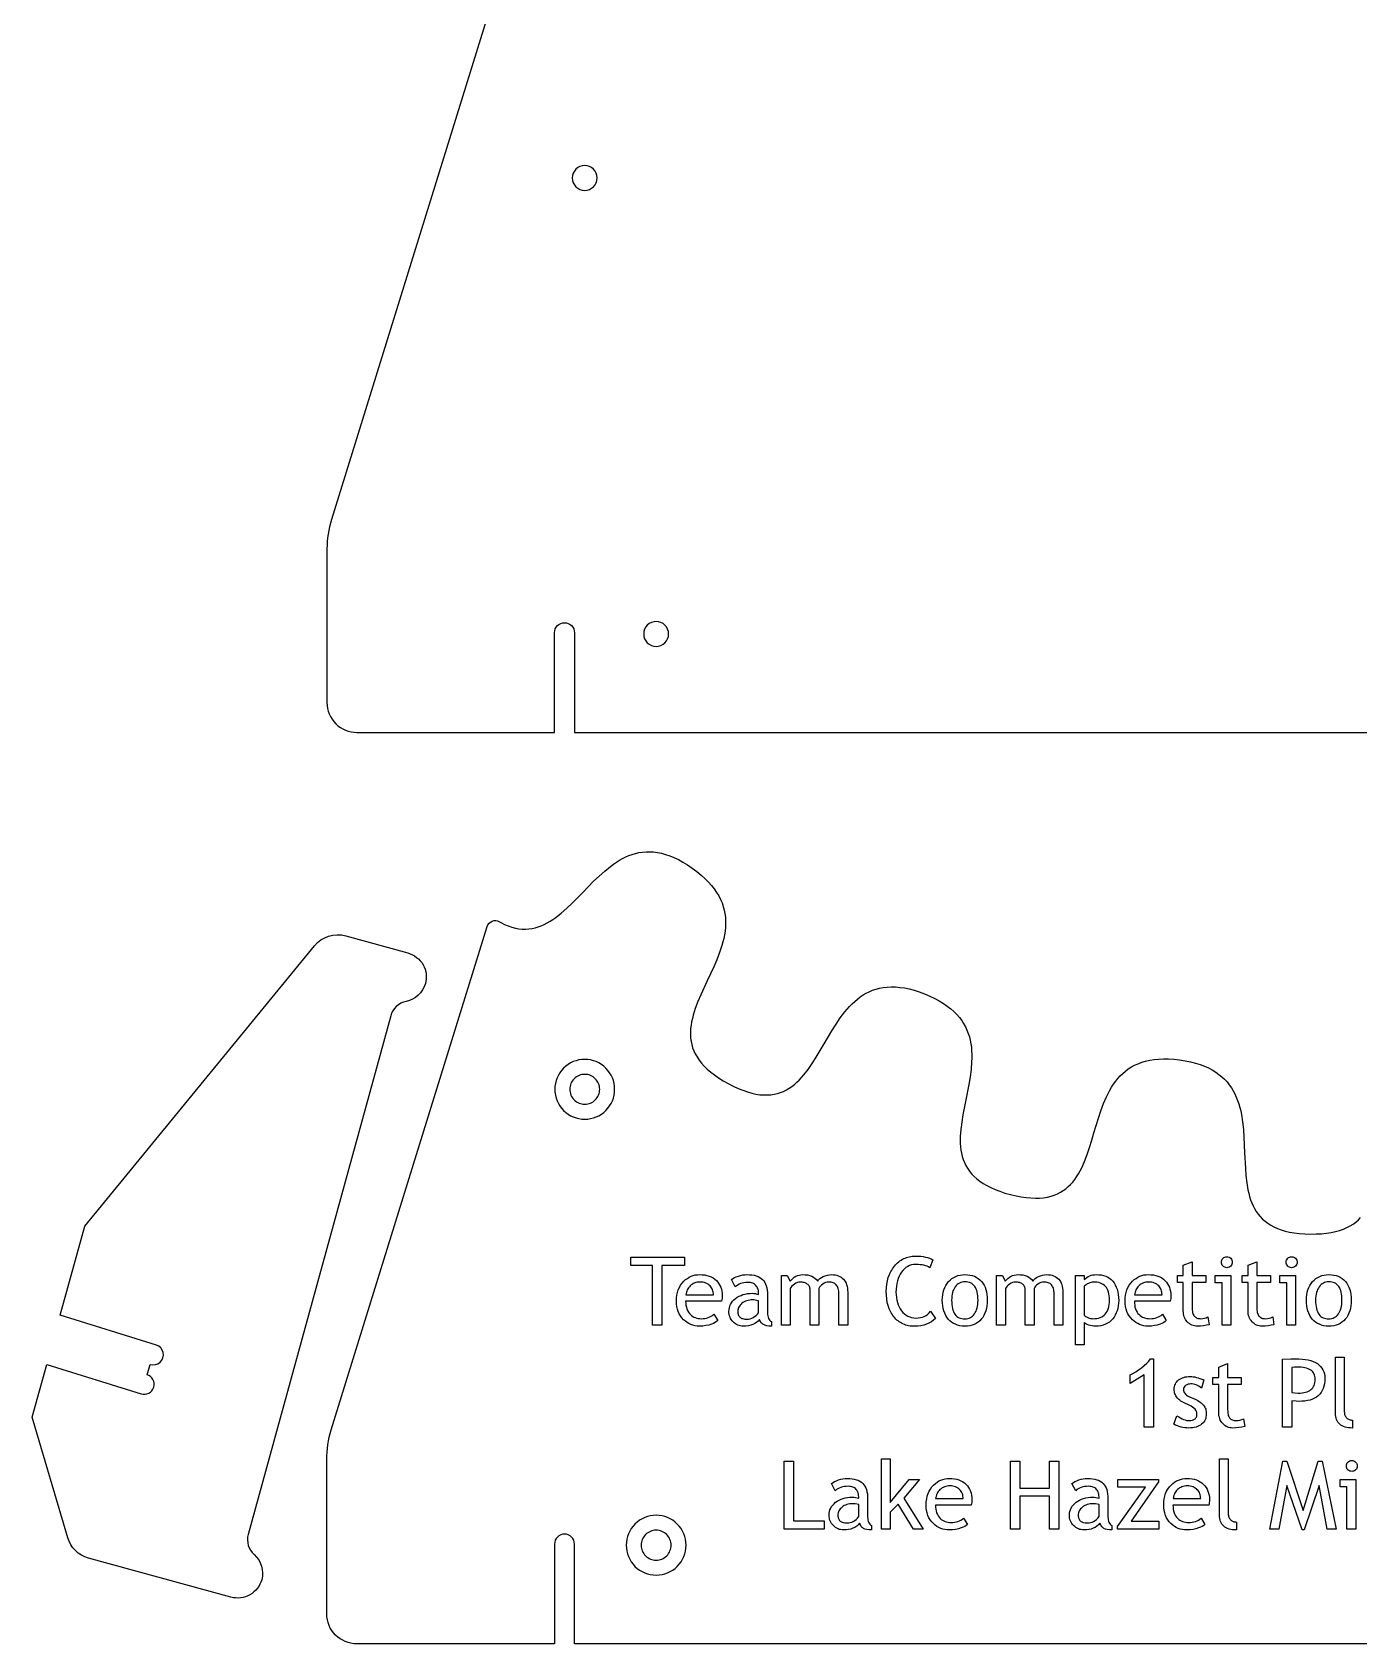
# Model space of a CAD drawing. Extents: x 6 to 265, y -82 to 305.
# Drawn here: x 6 to 139, y -82.3 to 79.3 of the extents above; entities that cross this region are included whole.
import ezdxf

# ---------------------------------------------------------------- set-up
doc = ezdxf.new("R2010")
doc.units = 0
doc.layers.add('PAGR', color=18, linetype='CONTINUOUS')
doc.layers.add('ZALVARIS', color=1, linetype='CONTINUOUS')

msp = doc.modelspace()

# ---------------------------------------------------------------- linework, layer by layer
at = {"layer": 'PAGR'}
msp.add_lwpolyline([(51.99, 82), (36.02, 30.45, 0.074892), (35.57, 27.51), (35.57, 19.1), (35.57, 12.1, 0.415516), (38.58, 9.1), (58.39, 9.1), (58.39, 19.1, -0.414214), (59.39, 20.1, -0.414214), (60.39, 19.1), (60.39, 9.1), (209.17, 9.1), (209.17, 19.1), (209.17, 19.1, -0.414214), (210.17, 20.1, -0.414214), (211.17, 19.1), (211.17, 9.1), (231, 9.1, 0.414214), (234, 12.1), (234, 19.1), (234, 27.49, 0.076434), (233.53, 30.49), (217.75, 81.35)], format="xyb", dxfattribs=at)
for points in [[(61.42, 65.96, 0.414214), (60.17, 64.71, 0.414214), (61.42, 63.46, 0.414214), (62.67, 64.71, 0.414214)], [(68.58, 20.23, 0.414214), (67.33, 18.98, 0.414214), (68.58, 17.73, 0.414214), (69.83, 18.98, 0.414214)], [(61.42, -23.69, 0.414214), (58.42, -26.69, 0.414214), (61.42, -29.69, 0.414214), (64.42, -26.69, 0.414214)], [(61.42, -25.19, 0.414214), (59.92, -26.69, 0.414214), (61.42, -28.19, 0.414214), (62.92, -26.69, 0.414214)], [(68.58, -69.41, 0.414214), (65.58, -72.41, 0.414214), (68.58, -75.41, 0.414214), (71.58, -72.41, 0.414214)], [(68.58, -70.91, 0.414214), (67.08, -72.41, 0.414214), (68.58, -73.91, 0.414214), (70.08, -72.41, 0.414214)]]:
    msp.add_lwpolyline(points, format="xyb", close=True, dxfattribs=at)
at = {"layer": 'ZALVARIS'}
msp.add_lwpolyline([(209.17, -82.3), (60.39, -82.3), (60.39, -72.3, 0.414214), (59.39, -71.3, 0.414214), (58.39, -72.3), (58.39, -82.3), (38.56, -82.3, -0.414708), (35.55, -79.3), (35.55, -63.85, -0.076128), (36, -60.85), (51.64, -10.36, -0.480769), (52.86, -9.88), (53, -9.97), (53.38, -10.16), (53.75, -10.31), (54.12, -10.44), (54.47, -10.53), (54.82, -10.59), (55.16, -10.62), (55.49, -10.63), (55.82, -10.61), (56.14, -10.57), (56.45, -10.5), (56.76, -10.41), (57.06, -10.29), (57.36, -10.16), (57.65, -10.01), (57.94, -9.84), (58.23, -9.66), (58.51, -9.46), (59.06, -9.02), (59.61, -8.54), (60.15, -8.03), (60.68, -7.49), (61.22, -6.94), (62.3, -5.83), (62.85, -5.3), (63.42, -4.8), (63.99, -4.33), (64.29, -4.11), (64.59, -3.91), (64.9, -3.72), (65.21, -3.54), (65.53, -3.39), (65.85, -3.25), (66.18, -3.13), (66.52, -3.03), (66.86, -2.95), (67.22, -2.9), (67.58, -2.87), (67.95, -2.86), (68.33, -2.89), (68.71, -2.94), (69.11, -3.02), (69.52, -3.13), (69.94, -3.27), (70.37, -3.45), (70.81, -3.66), (71.26, -3.91), (71.72, -4.19), (72.2, -4.52), (72.66, -4.86), (73.08, -5.2), (73.47, -5.55), (73.81, -5.9), (74.13, -6.24), (74.4, -6.59), (74.64, -6.94), (74.86, -7.29), (75.04, -7.65), (75.19, -8), (75.31, -8.35), (75.41, -8.71), (75.48, -9.06), (75.52, -9.42), (75.55, -9.77), (75.55, -10.13), (75.53, -10.48), (75.49, -10.84), (75.44, -11.2), (75.37, -11.55), (75.28, -11.91), (75.18, -12.27), (74.94, -12.98), (74.67, -13.69), (74.36, -14.4), (73.71, -15.8), (73.06, -17.2), (72.77, -17.89), (72.51, -18.57), (72.3, -19.25), (72.21, -19.58), (72.14, -19.92), (72.08, -20.25), (72.04, -20.58), (72.02, -20.91), (72.02, -21.23), (72.04, -21.56), (72.08, -21.88), (72.15, -22.2), (72.24, -22.52), (72.36, -22.83), (72.51, -23.14), (72.69, -23.45), (72.9, -23.76), (73.14, -24.07), (73.41, -24.37), (73.71, -24.67), (74.06, -24.96), (74.44, -25.25), (74.85, -25.54), (75.31, -25.83), (75.81, -26.11), (76.32, -26.37), (76.81, -26.6), (77.28, -26.79), (77.73, -26.95), (78.16, -27.07), (78.58, -27.17), (78.98, -27.23), (79.36, -27.26), (79.73, -27.26), (80.08, -27.24), (80.42, -27.19), (80.74, -27.12), (81.05, -27.02), (81.35, -26.9), (81.64, -26.75), (81.92, -26.59), (82.18, -26.41), (82.44, -26.21), (82.69, -25.99), (82.93, -25.76), (83.16, -25.51), (83.39, -25.25), (83.82, -24.69), (84.24, -24.09), (84.64, -23.46), (85.03, -22.81), (85.42, -22.14), (86.21, -20.81), (86.62, -20.15), (87.05, -19.53), (87.5, -18.93), (87.73, -18.65), (87.98, -18.38), (88.23, -18.12), (88.49, -17.87), (88.76, -17.64), (89.04, -17.43), (89.33, -17.23), (89.64, -17.06), (89.95, -16.9), (90.28, -16.76), (90.63, -16.64), (90.98, -16.55), (91.36, -16.48), (91.75, -16.44), (92.15, -16.42), (92.57, -16.43), (93.01, -16.47), (93.47, -16.53), (93.95, -16.63), (94.44, -16.76), (94.96, -16.93), (95.5, -17.13), (96.03, -17.35), (96.52, -17.58), (96.97, -17.82), (97.39, -18.08), (97.78, -18.34), (98.13, -18.61), (98.44, -18.9), (98.73, -19.19), (98.99, -19.48), (99.22, -19.79), (99.42, -20.1), (99.6, -20.42), (99.75, -20.75), (99.88, -21.09), (99.99, -21.43), (100.07, -21.77), (100.14, -22.12), (100.19, -22.48), (100.22, -22.84), (100.23, -23.2), (100.23, -23.57), (100.22, -23.94), (100.16, -24.69), (100.06, -25.44), (99.93, -26.21), (99.63, -27.73), (99.34, -29.24), (99.22, -29.98), (99.13, -30.71), (99.08, -31.42), (99.07, -31.77), (99.08, -32.11), (99.1, -32.45), (99.14, -32.78), (99.2, -33.1), (99.28, -33.42), (99.37, -33.73), (99.49, -34.03), (99.63, -34.33), (99.8, -34.61), (99.99, -34.89), (100.21, -35.16), (100.45, -35.41), (100.73, -35.66), (101.03, -35.9), (101.37, -36.13), (101.73, -36.34), (102.14, -36.55), (102.57, -36.74), (103.05, -36.92), (103.56, -37.09), (104.11, -37.24), (104.67, -37.37), (105.19, -37.48), (105.69, -37.55), (106.17, -37.59), (106.62, -37.61), (107.04, -37.6), (107.44, -37.56), (107.82, -37.5), (108.18, -37.41), (108.51, -37.3), (108.83, -37.17), (109.13, -37.02), (109.41, -36.85), (109.67, -36.66), (109.91, -36.45), (110.14, -36.23), (110.36, -35.99), (110.56, -35.73), (110.75, -35.46), (110.93, -35.17), (111.1, -34.88), (111.26, -34.57), (111.54, -33.92), (111.81, -33.24), (112.04, -32.53), (112.27, -31.8), (112.49, -31.06), (112.94, -29.57), (113.18, -28.84), (113.45, -28.12), (113.74, -27.43), (113.91, -27.1), (114.08, -26.78), (114.26, -26.47), (114.46, -26.17), (114.67, -25.88), (114.89, -25.6), (115.12, -25.34), (115.38, -25.09), (115.65, -24.86), (115.93, -24.65), (116.24, -24.45), (116.56, -24.28), (116.91, -24.12), (117.28, -23.98), (117.66, -23.87), (118.08, -23.77), (118.51, -23.7), (118.97, -23.66), (119.46, -23.64), (119.97, -23.65), (120.51, -23.68), (121.08, -23.74), (121.65, -23.83), (122.18, -23.94), (122.67, -24.06), (123.14, -24.21), (123.57, -24.37), (123.98, -24.55), (124.35, -24.75), (124.7, -24.96), (125.02, -25.19), (125.32, -25.43), (125.59, -25.69), (125.84, -25.95), (126.06, -26.24), (126.27, -26.53), (126.45, -26.83), (126.62, -27.15), (126.76, -27.47), (126.89, -27.81), (127.01, -28.15), (127.11, -28.5), (127.2, -28.86), (127.27, -29.22), (127.39, -29.96), (127.47, -30.72), (127.53, -31.49), (127.6, -33.05), (127.67, -34.59), (127.73, -35.34), (127.81, -36.07), (127.93, -36.77), (128.01, -37.11), (128.1, -37.44), (128.2, -37.76), (128.32, -38.07), (128.45, -38.37), (128.6, -38.66), (128.77, -38.94), (128.95, -39.21), (129.16, -39.46), (129.39, -39.7), (129.64, -39.92), (129.91, -40.13), (130.21, -40.32), (130.53, -40.49), (130.89, -40.65), (131.26, -40.79), (131.67, -40.91), (132.11, -41.01), (132.58, -41.09), (133.08, -41.15), (133.62, -41.19), (134.19, -41.21), (134.76, -41.2), (135.3, -41.17), (135.8, -41.12), (136.27, -41.05), (136.71, -40.96), (137.12, -40.84), (137.5, -40.71), (137.85, -40.56), (138.18, -40.39), (138.48, -40.2), (138.75, -40), (139, -39.78), (139.23, -39.55)], format="xyb", dxfattribs=at)
for points in [[(7.47, -54.28), (16.93, -57.23, 1), (17.53, -55.31), (17.85, -54.28, 1), (18.46, -52.35), (8.82, -49.34), (11.27, -40.41), (34.32, -12.29, -0.297176), (37.45, -11.3), (43.69, -13.02, -0.414214), (45.44, -16.09, -0.284819), (43.5, -17.88, 0.286121), (41.96, -19.32), (27.67, -71.33, 0.285513), (28.27, -73.35, -0.284531), (29.02, -75.87, -0.414214), (25.94, -77.62), (11.65, -73.7, -0.258555), (9.57, -71.66), (6.01, -59.58)], [(61.42, -25.19, 0.414214), (59.92, -26.69, 0.414214), (61.42, -28.19, 0.414214), (62.92, -26.69, 0.414214)], [(68.58, -70.91, 0.414214), (67.08, -72.41, 0.414214), (68.58, -73.91, 0.414214), (70.08, -72.41, 0.414214)]]:
    msp.add_lwpolyline(points, format="xyb", close=True, dxfattribs=at)
for points in [[(69.15, -44.37), (69.15, -50.35), (68.22, -50.35), (68.22, -44.37), (66.05, -44.37), (66.05, -43.53), (71.41, -43.53), (71.41, -44.37)], [(96.33, -43.79), (96.02, -44.58), (95.9, -44.5), (95.76, -44.44), (95.61, -44.38), (95.44, -44.34), (95.26, -44.3), (95.06, -44.28), (94.85, -44.26), (94.61, -44.25), (94.4, -44.27), (94.19, -44.3), (93.99, -44.36), (93.81, -44.45), (93.63, -44.56), (93.47, -44.69), (93.32, -44.85), (93.18, -45.03), (93.05, -45.23), (92.94, -45.44), (92.84, -45.67), (92.77, -45.91), (92.71, -46.17), (92.67, -46.44), (92.64, -46.72), (92.63, -47.02), (92.64, -47.3), (92.67, -47.57), (92.71, -47.83), (92.77, -48.07), (92.85, -48.3), (92.95, -48.51), (93.06, -48.72), (93.19, -48.9), (93.33, -49.07), (93.49, -49.22), (93.65, -49.34), (93.83, -49.45), (94.01, -49.52), (94.2, -49.58), (94.41, -49.61), (94.62, -49.63), (94.86, -49.62), (95.08, -49.58), (95.28, -49.53), (95.47, -49.46), (95.65, -49.36), (95.81, -49.24), (95.96, -49.11), (96.1, -48.95), (96.61, -49.66), (96.4, -49.85), (96.18, -50.01), (95.94, -50.15), (95.68, -50.26), (95.42, -50.35), (95.13, -50.41), (94.84, -50.45), (94.53, -50.46), (94.36, -50.46), (94.2, -50.45), (94.05, -50.43), (93.89, -50.4), (93.75, -50.37), (93.6, -50.33), (93.47, -50.28), (93.33, -50.22), (93.2, -50.16), (93.08, -50.09), (92.96, -50.01), (92.84, -49.92), (92.73, -49.83), (92.62, -49.73), (92.52, -49.62), (92.42, -49.5), (92.33, -49.38), (92.24, -49.25), (92.16, -49.12), (92.09, -48.98), (91.96, -48.69), (91.85, -48.38), (91.76, -48.06), (91.7, -47.71), (91.67, -47.35), (91.66, -46.96), (91.67, -46.59), (91.71, -46.23), (91.77, -45.89), (91.86, -45.57), (91.98, -45.26), (92.04, -45.11), (92.12, -44.96), (92.2, -44.82), (92.28, -44.69), (92.38, -44.56), (92.48, -44.43), (92.58, -44.3), (92.69, -44.19), (92.8, -44.08), (92.91, -43.99), (93.03, -43.89), (93.16, -43.81), (93.28, -43.74), (93.41, -43.67), (93.55, -43.61), (93.69, -43.56), (93.83, -43.52), (93.97, -43.48), (94.12, -43.45), (94.27, -43.43), (94.43, -43.42), (94.59, -43.42), (94.86, -43.42), (95.12, -43.44), (95.36, -43.47), (95.58, -43.51), (95.79, -43.56), (95.99, -43.62), (96.17, -43.7)], [(125.81, -43.48), (125.92, -43.49), (126.03, -43.52), (126.12, -43.57), (126.2, -43.64), (126.27, -43.73), (126.32, -43.82), (126.35, -43.92), (126.36, -44.03), (126.35, -44.14), (126.32, -44.24), (126.27, -44.33), (126.2, -44.42), (126.12, -44.49), (126.03, -44.54), (125.92, -44.57), (125.81, -44.58), (125.71, -44.57), (125.61, -44.54), (125.52, -44.49), (125.43, -44.42), (125.36, -44.33), (125.31, -44.24), (125.28, -44.14), (125.27, -44.03), (125.28, -43.92), (125.31, -43.82), (125.36, -43.72), (125.43, -43.64), (125.51, -43.57), (125.6, -43.52), (125.71, -43.49)], [(132.31, -43.48), (132.42, -43.49), (132.52, -43.52), (132.61, -43.57), (132.7, -43.64), (132.77, -43.73), (132.82, -43.82), (132.85, -43.92), (132.86, -44.03), (132.85, -44.14), (132.82, -44.24), (132.77, -44.33), (132.7, -44.42), (132.61, -44.49), (132.52, -44.54), (132.42, -44.57), (132.31, -44.58), (132.2, -44.57), (132.1, -44.54), (132.01, -44.49), (131.92, -44.42), (131.85, -44.33), (131.8, -44.24), (131.77, -44.14), (131.76, -44.03), (131.77, -43.92), (131.8, -43.82), (131.85, -43.72), (131.92, -43.64), (132, -43.57), (132.1, -43.52), (132.2, -43.49)], [(121.44, -46.06), (120.87, -46.06), (120.87, -45.37), (121.44, -45.37), (121.44, -44.32), (122.33, -43.99), (122.33, -45.37), (123.69, -45.37), (123.69, -46.06), (122.33, -46.06), (122.33, -48.54), (122.34, -48.83), (122.36, -48.96), (122.38, -49.08), (122.41, -49.18), (122.45, -49.28), (122.49, -49.36), (122.54, -49.43), (122.6, -49.49), (122.66, -49.55), (122.73, -49.59), (122.81, -49.63), (122.9, -49.66), (123, -49.68), (123.11, -49.69), (123.22, -49.7), (123.39, -49.69), (123.57, -49.65), (123.74, -49.6), (123.92, -49.52), (124.05, -50.3), (123.77, -50.36), (123.48, -50.41), (123.17, -50.43), (122.85, -50.44), (122.7, -50.43), (122.56, -50.41), (122.43, -50.38), (122.3, -50.33), (122.18, -50.27), (122.07, -50.19), (121.95, -50.1), (121.85, -50), (121.75, -49.89), (121.67, -49.77), (121.6, -49.64), (121.54, -49.5), (121.5, -49.36), (121.47, -49.21), (121.45, -49.06), (121.44, -48.89)], [(127.94, -46.06), (127.36, -46.06), (127.36, -45.37), (127.94, -45.37), (127.94, -44.32), (128.82, -43.99), (128.82, -45.37), (130.19, -45.37), (130.19, -46.06), (128.82, -46.06), (128.82, -48.54), (128.83, -48.83), (128.85, -48.96), (128.87, -49.08), (128.9, -49.18), (128.94, -49.28), (128.98, -49.36), (129.03, -49.43), (129.09, -49.49), (129.15, -49.55), (129.23, -49.59), (129.31, -49.63), (129.4, -49.66), (129.49, -49.68), (129.6, -49.69), (129.71, -49.7), (129.88, -49.69), (130.06, -49.65), (130.23, -49.6), (130.41, -49.52), (130.54, -50.3), (130.26, -50.36), (129.97, -50.41), (129.66, -50.43), (129.34, -50.44), (129.2, -50.43), (129.06, -50.41), (128.92, -50.38), (128.8, -50.33), (128.67, -50.27), (128.56, -50.19), (128.45, -50.1), (128.34, -50), (128.25, -49.89), (128.16, -49.77), (128.09, -49.64), (128.04, -49.5), (127.99, -49.36), (127.96, -49.21), (127.94, -49.06), (127.94, -48.89)], [(75.13, -47.94), (71.54, -47.94), (71.55, -48.15), (71.57, -48.35), (71.61, -48.54), (71.66, -48.72), (71.73, -48.88), (71.81, -49.03), (71.91, -49.16), (72.02, -49.29), (72.13, -49.38), (72.25, -49.47), (72.37, -49.54), (72.51, -49.59), (72.65, -49.64), (72.79, -49.67), (72.95, -49.69), (73.11, -49.7), (73.3, -49.69), (73.47, -49.67), (73.64, -49.63), (73.81, -49.59), (73.96, -49.52), (74.11, -49.45), (74.24, -49.36), (74.38, -49.25), (74.75, -49.89), (74.63, -49.99), (74.49, -50.08), (74.32, -50.17), (74.12, -50.24), (73.85, -50.33), (73.56, -50.39), (73.26, -50.43), (72.94, -50.44), (72.71, -50.43), (72.49, -50.4), (72.27, -50.35), (72.07, -50.28), (71.87, -50.19), (71.69, -50.08), (71.51, -49.95), (71.34, -49.8), (71.17, -49.62), (71.02, -49.42), (70.9, -49.21), (70.8, -48.98), (70.72, -48.74), (70.66, -48.48), (70.62, -48.2), (70.61, -47.91), (70.62, -47.61), (70.66, -47.33), (70.72, -47.06), (70.8, -46.8), (70.91, -46.57), (71.03, -46.34), (71.19, -46.13), (71.36, -45.94), (71.53, -45.78), (71.71, -45.65), (71.9, -45.53), (72.09, -45.44), (72.3, -45.37), (72.51, -45.31), (72.72, -45.28), (72.95, -45.27), (73.21, -45.28), (73.45, -45.31), (73.68, -45.36), (73.9, -45.42), (74.1, -45.51), (74.29, -45.61), (74.46, -45.73), (74.62, -45.87), (74.75, -46.02), (74.87, -46.19), (74.97, -46.36), (75.06, -46.54), (75.12, -46.74), (75.17, -46.95), (75.19, -47.17), (75.2, -47.4), (75.2, -47.55), (75.19, -47.68), (75.16, -47.82)], [(72.99, -46.02), (72.84, -46.02), (72.71, -46.04), (72.57, -46.07), (72.45, -46.11), (72.33, -46.17), (72.21, -46.23), (72.1, -46.31), (72, -46.4), (71.91, -46.49), (71.83, -46.59), (71.76, -46.7), (71.7, -46.81), (71.65, -46.92), (71.61, -47.04), (71.58, -47.17), (71.57, -47.3), (74.32, -47.3), (74.32, -47.17), (74.3, -47.04), (74.28, -46.92), (74.24, -46.81), (74.19, -46.7), (74.14, -46.6), (74.07, -46.5), (73.99, -46.41), (73.89, -46.32), (73.79, -46.24), (73.68, -46.17), (73.56, -46.12), (73.43, -46.07), (73.29, -46.04), (73.14, -46.02)], [(78.95, -49.78), (78.81, -49.93), (78.65, -50.07), (78.47, -50.18), (78.28, -50.27), (78.06, -50.35), (77.84, -50.4), (77.59, -50.43), (77.32, -50.44), (77.18, -50.43), (77.04, -50.41), (76.91, -50.38), (76.78, -50.33), (76.65, -50.27), (76.53, -50.2), (76.42, -50.11), (76.31, -50.01), (76.21, -49.9), (76.12, -49.79), (76.05, -49.67), (75.99, -49.54), (75.94, -49.4), (75.9, -49.26), (75.88, -49.11), (75.88, -48.96), (75.89, -48.77), (75.92, -48.59), (75.97, -48.42), (76.04, -48.26), (76.14, -48.1), (76.25, -47.95), (76.38, -47.81), (76.54, -47.68), (76.71, -47.55), (76.89, -47.45), (77.09, -47.36), (77.29, -47.28), (77.51, -47.23), (77.74, -47.18), (77.98, -47.16), (78.23, -47.15), (78.37, -47.16), (78.53, -47.18), (78.69, -47.22), (78.86, -47.27), (78.86, -47.13), (78.85, -46.99), (78.83, -46.86), (78.8, -46.74), (78.76, -46.64), (78.71, -46.54), (78.66, -46.45), (78.59, -46.37), (78.52, -46.3), (78.44, -46.23), (78.35, -46.18), (78.26, -46.14), (78.15, -46.11), (78.04, -46.08), (77.91, -46.07), (77.78, -46.06), (77.58, -46.07), (77.39, -46.09), (77.22, -46.13), (77.05, -46.18), (76.9, -46.24), (76.76, -46.32), (76.63, -46.41), (76.51, -46.51), (76.14, -45.77), (76.28, -45.67), (76.44, -45.58), (76.62, -45.5), (76.83, -45.42), (77.05, -45.36), (77.27, -45.31), (77.48, -45.28), (77.68, -45.27), (77.94, -45.28), (78.19, -45.3), (78.41, -45.34), (78.62, -45.4), (78.8, -45.47), (78.97, -45.55), (79.12, -45.65), (79.26, -45.77), (79.37, -45.9), (79.47, -46.05), (79.56, -46.22), (79.62, -46.4), (79.68, -46.61), (79.72, -46.83), (79.74, -47.07), (79.75, -47.33), (79.75, -49.12), (79.75, -49.28), (79.77, -49.42), (79.8, -49.55), (79.84, -49.67), (79.9, -49.77), (79.97, -49.86), (80.05, -49.93), (80.14, -49.99), (80.14, -50.44), (79.88, -50.43), (79.67, -50.4), (79.48, -50.35), (79.4, -50.32), (79.33, -50.28), (79.27, -50.24), (79.21, -50.19), (79.15, -50.14), (79.1, -50.08), (79.01, -49.94)], [(86.9, -50.35), (86.9, -47.19), (86.9, -47.05), (86.89, -46.92), (86.87, -46.79), (86.84, -46.68), (86.8, -46.57), (86.76, -46.48), (86.71, -46.39), (86.65, -46.31), (86.58, -46.24), (86.51, -46.18), (86.42, -46.13), (86.33, -46.09), (86.23, -46.06), (86.12, -46.04), (86.01, -46.02), (85.89, -46.02), (85.73, -46.03), (85.57, -46.07), (85.43, -46.13), (85.29, -46.22), (85.16, -46.32), (85.05, -46.43), (84.97, -46.54), (84.9, -46.66), (84.9, -50.35), (84.02, -50.35), (84.02, -46.81), (84.02, -46.72), (84, -46.63), (83.98, -46.55), (83.95, -46.48), (83.91, -46.41), (83.86, -46.34), (83.81, -46.28), (83.74, -46.23), (83.67, -46.18), (83.59, -46.14), (83.51, -46.1), (83.42, -46.07), (83.33, -46.05), (83.23, -46.03), (83.01, -46.02), (82.88, -46.03), (82.74, -46.07), (82.59, -46.13), (82.45, -46.22), (82.31, -46.33), (82.19, -46.44), (82.09, -46.55), (82.02, -46.67), (82.02, -50.35), (81.14, -50.35), (81.14, -45.37), (81.71, -45.37), (82.01, -45.94), (82.14, -45.79), (82.28, -45.65), (82.43, -45.53), (82.58, -45.44), (82.75, -45.37), (82.92, -45.32), (83.1, -45.28), (83.29, -45.27), (83.54, -45.28), (83.78, -45.31), (84, -45.37), (84.19, -45.44), (84.37, -45.53), (84.53, -45.65), (84.67, -45.78), (84.78, -45.94), (84.82, -45.87), (84.87, -45.8), (84.93, -45.74), (85, -45.68), (85.15, -45.57), (85.34, -45.46), (85.54, -45.38), (85.75, -45.32), (85.96, -45.29), (86.17, -45.27), (86.36, -45.28), (86.53, -45.3), (86.7, -45.34), (86.85, -45.39), (87, -45.45), (87.13, -45.53), (87.25, -45.62), (87.36, -45.73), (87.46, -45.85), (87.55, -45.98), (87.62, -46.13), (87.68, -46.28), (87.73, -46.45), (87.76, -46.63), (87.78, -46.82), (87.79, -47.02), (87.79, -50.35)], [(97.28, -47.85), (97.29, -47.56), (97.32, -47.3), (97.37, -47.04), (97.44, -46.8), (97.53, -46.58), (97.63, -46.36), (97.76, -46.17), (97.9, -45.98), (98.07, -45.82), (98.24, -45.67), (98.43, -45.55), (98.62, -45.45), (98.83, -45.37), (99.06, -45.32), (99.29, -45.28), (99.54, -45.27), (99.8, -45.28), (100.04, -45.32), (100.27, -45.37), (100.49, -45.44), (100.69, -45.54), (100.87, -45.66), (101.04, -45.79), (101.2, -45.95), (101.34, -46.13), (101.46, -46.33), (101.56, -46.54), (101.64, -46.77), (101.71, -47.01), (101.75, -47.27), (101.78, -47.55), (101.79, -47.85), (101.78, -48.14), (101.75, -48.42), (101.71, -48.68), (101.64, -48.92), (101.55, -49.15), (101.45, -49.37), (101.33, -49.56), (101.19, -49.74), (101.03, -49.91), (100.86, -50.05), (100.67, -50.17), (100.47, -50.27), (100.26, -50.34), (100.03, -50.4), (99.79, -50.43), (99.54, -50.44), (99.28, -50.43), (99.04, -50.4), (98.81, -50.34), (98.59, -50.26), (98.39, -50.17), (98.21, -50.05), (98.04, -49.9), (97.88, -49.74), (97.74, -49.55), (97.62, -49.36), (97.52, -49.14), (97.43, -48.91), (97.37, -48.67), (97.32, -48.41), (97.29, -48.14)], [(98.21, -47.85), (98.22, -48.07), (98.23, -48.28), (98.26, -48.48), (98.3, -48.67), (98.34, -48.83), (98.4, -48.99), (98.47, -49.13), (98.55, -49.25), (98.63, -49.36), (98.73, -49.46), (98.84, -49.54), (98.96, -49.6), (99.09, -49.65), (99.23, -49.69), (99.38, -49.71), (99.54, -49.72), (99.69, -49.71), (99.83, -49.69), (99.97, -49.65), (100.09, -49.59), (100.21, -49.52), (100.32, -49.44), (100.42, -49.33), (100.51, -49.22), (100.59, -49.09), (100.66, -48.94), (100.72, -48.79), (100.77, -48.62), (100.81, -48.45), (100.84, -48.26), (100.85, -48.06), (100.86, -47.85), (100.85, -47.62), (100.84, -47.41), (100.81, -47.22), (100.78, -47.04), (100.73, -46.87), (100.67, -46.72), (100.61, -46.58), (100.53, -46.46), (100.44, -46.35), (100.34, -46.25), (100.24, -46.17), (100.12, -46.11), (99.99, -46.06), (99.85, -46.02), (99.7, -46), (99.54, -45.99), (99.39, -46), (99.25, -46.02), (99.12, -46.06), (99, -46.12), (98.88, -46.19), (98.77, -46.27), (98.67, -46.37), (98.57, -46.49), (98.49, -46.62), (98.42, -46.76), (98.35, -46.91), (98.3, -47.07), (98.26, -47.25), (98.24, -47.44), (98.22, -47.63)], [(108.49, -50.35), (108.49, -47.19), (108.48, -47.05), (108.47, -46.92), (108.45, -46.79), (108.42, -46.68), (108.39, -46.57), (108.34, -46.48), (108.29, -46.39), (108.23, -46.31), (108.16, -46.24), (108.09, -46.18), (108.01, -46.13), (107.91, -46.09), (107.81, -46.06), (107.71, -46.04), (107.59, -46.02), (107.47, -46.02), (107.31, -46.03), (107.16, -46.07), (107.01, -46.13), (106.87, -46.22), (106.74, -46.32), (106.63, -46.43), (106.55, -46.54), (106.49, -46.66), (106.49, -50.35), (105.6, -50.35), (105.6, -46.81), (105.6, -46.72), (105.59, -46.63), (105.56, -46.55), (105.53, -46.48), (105.5, -46.41), (105.45, -46.34), (105.39, -46.28), (105.33, -46.23), (105.25, -46.18), (105.18, -46.14), (105.09, -46.1), (105.01, -46.07), (104.91, -46.05), (104.81, -46.03), (104.59, -46.02), (104.46, -46.03), (104.32, -46.07), (104.18, -46.13), (104.03, -46.22), (103.89, -46.33), (103.77, -46.44), (103.68, -46.55), (103.6, -46.67), (103.6, -50.35), (102.72, -50.35), (102.72, -45.37), (103.3, -45.37), (103.59, -45.94), (103.72, -45.79), (103.86, -45.65), (104.01, -45.53), (104.17, -45.44), (104.33, -45.37), (104.5, -45.32), (104.68, -45.28), (104.87, -45.27), (105.13, -45.28), (105.36, -45.31), (105.58, -45.37), (105.78, -45.44), (105.96, -45.53), (106.11, -45.65), (106.25, -45.78), (106.37, -45.94), (106.41, -45.87), (106.46, -45.8), (106.51, -45.74), (106.58, -45.68), (106.73, -45.57), (106.92, -45.46), (107.12, -45.38), (107.33, -45.32), (107.54, -45.29), (107.75, -45.27), (107.94, -45.28), (108.12, -45.3), (108.28, -45.34), (108.44, -45.39), (108.58, -45.45), (108.71, -45.53), (108.84, -45.62), (108.95, -45.73), (109.05, -45.85), (109.13, -45.98), (109.21, -46.13), (109.26, -46.28), (109.31, -46.45), (109.34, -46.63), (109.36, -46.82), (109.37, -47.02), (109.37, -50.35)], [(111.51, -50.07), (111.51, -52.3), (110.63, -52.3), (110.63, -45.37), (111.51, -45.37), (111.51, -45.78), (111.64, -45.66), (111.77, -45.56), (111.92, -45.47), (112.06, -45.4), (112.22, -45.34), (112.38, -45.3), (112.55, -45.28), (112.72, -45.27), (112.98, -45.28), (113.22, -45.31), (113.45, -45.37), (113.67, -45.44), (113.87, -45.53), (114.05, -45.64), (114.22, -45.78), (114.37, -45.93), (114.51, -46.11), (114.63, -46.3), (114.73, -46.52), (114.82, -46.75), (114.88, -47), (114.93, -47.27), (114.96, -47.56), (114.97, -47.87), (114.96, -48.15), (114.93, -48.41), (114.88, -48.66), (114.82, -48.9), (114.73, -49.12), (114.63, -49.34), (114.51, -49.54), (114.37, -49.72), (114.21, -49.89), (114.04, -50.04), (113.85, -50.16), (113.64, -50.26), (113.42, -50.34), (113.18, -50.4), (112.92, -50.43), (112.65, -50.44), (112.49, -50.43), (112.32, -50.41), (112.15, -50.38), (111.97, -50.33), (111.81, -50.27), (111.68, -50.21), (111.58, -50.14)], [(111.51, -46.44), (111.51, -49.34), (111.56, -49.4), (111.64, -49.47), (111.74, -49.52), (111.86, -49.58), (112, -49.63), (112.13, -49.67), (112.26, -49.69), (112.39, -49.7), (112.59, -49.69), (112.77, -49.67), (112.95, -49.63), (113.11, -49.58), (113.26, -49.51), (113.39, -49.43), (113.51, -49.34), (113.62, -49.23), (113.72, -49.11), (113.8, -48.97), (113.87, -48.82), (113.93, -48.65), (113.98, -48.47), (114.01, -48.27), (114.03, -48.06), (114.03, -47.84), (114.03, -47.61), (114.01, -47.4), (113.98, -47.2), (113.94, -47.02), (113.88, -46.85), (113.82, -46.7), (113.74, -46.57), (113.64, -46.45), (113.54, -46.35), (113.42, -46.26), (113.29, -46.19), (113.14, -46.13), (112.97, -46.08), (112.79, -46.04), (112.6, -46.02), (112.39, -46.02), (112.3, -46.03), (112.19, -46.05), (112.07, -46.09), (111.94, -46.15), (111.81, -46.21), (111.7, -46.29), (111.6, -46.36)], [(120.13, -47.94), (116.54, -47.94), (116.54, -48.15), (116.57, -48.35), (116.6, -48.54), (116.66, -48.72), (116.72, -48.88), (116.81, -49.03), (116.9, -49.16), (117.02, -49.29), (117.13, -49.38), (117.24, -49.47), (117.37, -49.54), (117.5, -49.59), (117.64, -49.64), (117.79, -49.67), (117.94, -49.69), (118.1, -49.7), (118.29, -49.69), (118.47, -49.67), (118.64, -49.63), (118.8, -49.59), (118.95, -49.52), (119.1, -49.45), (119.24, -49.36), (119.37, -49.25), (119.74, -49.89), (119.63, -49.99), (119.48, -50.08), (119.31, -50.17), (119.11, -50.24), (118.84, -50.33), (118.55, -50.39), (118.25, -50.43), (117.93, -50.44), (117.7, -50.43), (117.48, -50.4), (117.27, -50.35), (117.06, -50.28), (116.87, -50.19), (116.68, -50.08), (116.51, -49.95), (116.34, -49.8), (116.17, -49.62), (116.02, -49.42), (115.89, -49.21), (115.79, -48.98), (115.71, -48.74), (115.65, -48.48), (115.62, -48.2), (115.61, -47.91), (115.62, -47.61), (115.65, -47.33), (115.71, -47.06), (115.79, -46.8), (115.9, -46.57), (116.03, -46.34), (116.18, -46.13), (116.36, -45.94), (116.53, -45.78), (116.71, -45.65), (116.89, -45.53), (117.09, -45.44), (117.29, -45.37), (117.5, -45.31), (117.72, -45.28), (117.94, -45.27), (118.2, -45.28), (118.45, -45.31), (118.68, -45.36), (118.89, -45.42), (119.09, -45.51), (119.28, -45.61), (119.45, -45.73), (119.61, -45.87), (119.75, -46.02), (119.87, -46.19), (119.97, -46.36), (120.05, -46.54), (120.11, -46.74), (120.16, -46.95), (120.19, -47.17), (120.2, -47.4), (120.19, -47.55), (120.18, -47.68), (120.16, -47.82)], [(117.98, -46.02), (117.84, -46.02), (117.7, -46.04), (117.57, -46.07), (117.44, -46.11), (117.32, -46.17), (117.2, -46.23), (117.1, -46.31), (116.99, -46.4), (116.9, -46.49), (116.82, -46.59), (116.75, -46.7), (116.69, -46.81), (116.64, -46.92), (116.61, -47.04), (116.58, -47.17), (116.56, -47.3), (119.32, -47.3), (119.31, -47.17), (119.3, -47.04), (119.27, -46.92), (119.23, -46.81), (119.19, -46.7), (119.13, -46.6), (119.06, -46.5), (118.98, -46.41), (118.89, -46.32), (118.78, -46.24), (118.67, -46.17), (118.55, -46.12), (118.42, -46.07), (118.28, -46.04), (118.14, -46.02)], [(125.33, -50.35), (125.33, -46.11), (124.65, -46.11), (124.65, -45.37), (126.21, -45.37), (126.21, -50.35)], [(131.82, -50.35), (131.82, -46.11), (131.14, -46.11), (131.14, -45.37), (132.71, -45.37), (132.71, -50.35)], [(133.79, -47.85), (133.8, -47.56), (133.82, -47.3), (133.87, -47.04), (133.94, -46.8), (134.03, -46.58), (134.13, -46.36), (134.26, -46.17), (134.41, -45.98), (134.57, -45.82), (134.74, -45.67), (134.93, -45.55), (135.13, -45.45), (135.34, -45.37), (135.56, -45.32), (135.79, -45.28), (136.04, -45.27), (136.3, -45.28), (136.55, -45.32), (136.78, -45.37), (136.99, -45.44), (137.19, -45.54), (137.38, -45.66), (137.55, -45.79), (137.7, -45.95), (137.84, -46.13), (137.96, -46.33), (138.06, -46.54), (138.14, -46.77), (138.21, -47.01), (138.26, -47.27), (138.28, -47.55), (138.29, -47.85), (138.28, -48.14), (138.25, -48.42), (138.21, -48.68), (138.14, -48.92), (138.06, -49.15), (137.95, -49.37), (137.83, -49.56), (137.69, -49.74), (137.53, -49.91), (137.36, -50.05), (137.17, -50.17), (136.97, -50.27), (136.76, -50.34), (136.53, -50.4), (136.29, -50.43), (136.04, -50.44), (135.78, -50.43), (135.54, -50.4), (135.31, -50.34), (135.09, -50.26), (134.89, -50.17), (134.71, -50.05), (134.54, -49.9), (134.38, -49.74), (134.24, -49.55), (134.12, -49.36), (134.02, -49.14), (133.93, -48.91), (133.87, -48.67), (133.82, -48.41), (133.79, -48.14)], [(134.72, -47.85), (134.72, -48.07), (134.74, -48.28), (134.76, -48.48), (134.8, -48.67), (134.85, -48.83), (134.9, -48.99), (134.97, -49.13), (135.05, -49.25), (135.14, -49.36), (135.23, -49.46), (135.34, -49.54), (135.46, -49.6), (135.59, -49.65), (135.73, -49.69), (135.88, -49.71), (136.04, -49.72), (136.19, -49.71), (136.33, -49.69), (136.47, -49.65), (136.59, -49.59), (136.71, -49.52), (136.82, -49.44), (136.92, -49.33), (137.01, -49.22), (137.09, -49.09), (137.16, -48.94), (137.22, -48.79), (137.27, -48.62), (137.31, -48.45), (137.34, -48.26), (137.36, -48.06), (137.36, -47.85), (137.36, -47.62), (137.34, -47.41), (137.32, -47.22), (137.28, -47.04), (137.23, -46.87), (137.18, -46.72), (137.11, -46.58), (137.03, -46.46), (136.94, -46.35), (136.85, -46.25), (136.74, -46.17), (136.62, -46.11), (136.49, -46.06), (136.35, -46.02), (136.2, -46), (136.04, -45.99), (135.89, -46), (135.75, -46.02), (135.62, -46.06), (135.5, -46.12), (135.38, -46.19), (135.27, -46.27), (135.17, -46.37), (135.08, -46.49), (134.99, -46.62), (134.92, -46.76), (134.86, -46.91), (134.81, -47.07), (134.77, -47.25), (134.74, -47.44), (134.72, -47.63)], [(78.86, -47.9), (78.51, -47.83), (78.38, -47.81), (78.28, -47.81), (78.11, -47.81), (77.96, -47.83), (77.81, -47.86), (77.67, -47.89), (77.54, -47.94), (77.41, -48), (77.29, -48.07), (77.18, -48.15), (77.09, -48.24), (77, -48.33), (76.93, -48.43), (76.87, -48.53), (76.82, -48.63), (76.79, -48.74), (76.77, -48.85), (76.76, -48.97), (76.76, -49.06), (76.78, -49.15), (76.79, -49.23), (76.82, -49.31), (76.85, -49.38), (76.89, -49.44), (76.94, -49.5), (76.99, -49.55), (77.05, -49.59), (77.12, -49.63), (77.19, -49.67), (77.28, -49.69), (77.46, -49.73), (77.68, -49.74), (77.84, -49.73), (78, -49.7), (78.16, -49.65), (78.31, -49.58), (78.45, -49.49), (78.6, -49.38), (78.73, -49.25), (78.86, -49.11)], [(117.52, -60.57), (117.52, -55.34), (116.13, -56.21), (116.13, -55.34), (116.4, -55.19), (116.68, -55.02), (116.96, -54.83), (117.25, -54.61), (117.53, -54.38), (117.78, -54.16), (117.99, -53.94), (118.17, -53.73), (118.45, -53.73), (118.45, -60.57)], [(125, -56.28), (124.42, -56.28), (124.42, -55.59), (125, -55.59), (125, -54.54), (125.88, -54.2), (125.88, -55.59), (127.25, -55.59), (127.25, -56.28), (125.88, -56.28), (125.88, -58.76), (125.9, -59.05), (125.91, -59.18), (125.94, -59.29), (125.96, -59.4), (126, -59.5), (126.04, -59.58), (126.09, -59.65), (126.15, -59.71), (126.22, -59.77), (126.29, -59.81), (126.37, -59.85), (126.46, -59.88), (126.56, -59.9), (126.66, -59.91), (126.78, -59.92), (126.95, -59.9), (127.12, -59.87), (127.3, -59.82), (127.48, -59.74), (127.61, -60.52), (127.33, -60.58), (127.03, -60.62), (126.72, -60.65), (126.4, -60.66), (126.26, -60.65), (126.12, -60.63), (125.99, -60.6), (125.86, -60.55), (125.74, -60.49), (125.62, -60.41), (125.51, -60.32), (125.41, -60.22), (125.31, -60.11), (125.23, -59.99), (125.16, -59.86), (125.1, -59.72), (125.06, -59.58), (125.02, -59.43), (125, -59.27), (125, -59.11)], [(132.33, -57.94), (132.33, -60.57), (131.4, -60.57), (131.4, -53.75), (132.24, -53.72), (132.67, -53.71), (133.03, -53.71), (133.37, -53.74), (133.68, -53.78), (133.97, -53.83), (134.24, -53.9), (134.48, -53.99), (134.7, -54.09), (134.9, -54.2), (135.07, -54.34), (135.22, -54.48), (135.35, -54.65), (135.45, -54.82), (135.53, -55.02), (135.59, -55.23), (135.63, -55.45), (135.64, -55.69), (135.63, -55.97), (135.6, -56.23), (135.55, -56.47), (135.47, -56.7), (135.38, -56.9), (135.27, -57.09), (135.14, -57.26), (134.98, -57.42), (134.81, -57.55), (134.61, -57.67), (134.4, -57.77), (134.16, -57.85), (133.91, -57.91), (133.63, -57.95), (133.33, -57.98), (133.02, -57.99), (132.76, -57.98)], [(132.33, -54.59), (132.33, -57.11), (132.95, -57.15), (133.16, -57.15), (133.36, -57.13), (133.54, -57.11), (133.71, -57.07), (133.86, -57.02), (134.01, -56.96), (134.13, -56.89), (134.25, -56.81), (134.35, -56.72), (134.44, -56.62), (134.51, -56.51), (134.57, -56.39), (134.62, -56.25), (134.65, -56.11), (134.67, -55.96), (134.68, -55.79), (134.67, -55.64), (134.65, -55.5), (134.62, -55.37), (134.57, -55.25), (134.5, -55.13), (134.42, -55.03), (134.33, -54.94), (134.22, -54.86), (134.1, -54.78), (133.96, -54.72), (133.81, -54.67), (133.64, -54.62), (133.46, -54.59), (133.27, -54.56), (133.06, -54.55), (132.83, -54.54), (132.61, -54.56)], [(136.71, -59.16), (136.71, -53.54), (137.59, -53.54), (137.59, -59.01), (137.6, -59.11), (137.61, -59.2), (137.62, -59.28), (137.65, -59.37), (137.68, -59.44), (137.72, -59.51), (137.77, -59.58), (137.82, -59.64), (137.88, -59.69), (137.95, -59.74), (138.01, -59.78), (138.09, -59.81), (138.17, -59.84), (138.25, -59.85), (138.33, -59.87), (138.42, -59.87), (138.42, -60.66), (138.22, -60.65), (138.02, -60.64), (137.84, -60.61), (137.67, -60.57), (137.52, -60.51), (137.38, -60.45), (137.25, -60.37), (137.14, -60.28), (137.04, -60.18), (136.95, -60.07), (136.88, -59.95), (136.82, -59.81), (136.77, -59.67), (136.74, -59.51), (136.72, -59.34)], [(120.5, -60.27), (120.81, -59.43), (120.99, -59.55), (121.16, -59.64), (121.33, -59.73), (121.48, -59.79), (121.62, -59.85), (121.76, -59.89), (121.89, -59.91), (122, -59.92), (122.2, -59.9), (122.36, -59.87), (122.5, -59.82), (122.56, -59.78), (122.62, -59.74), (122.67, -59.7), (122.71, -59.65), (122.74, -59.59), (122.77, -59.53), (122.79, -59.46), (122.81, -59.39), (122.82, -59.23), (122.81, -59.11), (122.77, -58.99), (122.71, -58.88), (122.62, -58.77), (122.51, -58.67), (122.38, -58.57), (122.22, -58.47), (122.03, -58.38), (121.52, -58.14), (121.34, -58.04), (121.21, -57.96), (121.11, -57.88), (121.01, -57.8), (120.92, -57.72), (120.84, -57.63), (120.77, -57.54), (120.71, -57.44), (120.65, -57.34), (120.61, -57.24), (120.58, -57.13), (120.55, -57.02), (120.54, -56.91), (120.53, -56.79), (120.54, -56.65), (120.56, -56.5), (120.6, -56.37), (120.65, -56.25), (120.71, -56.13), (120.79, -56.03), (120.88, -55.93), (120.98, -55.84), (121.1, -55.76), (121.22, -55.69), (121.35, -55.63), (121.5, -55.58), (121.65, -55.54), (121.8, -55.51), (121.97, -55.5), (122.15, -55.49), (122.29, -55.5), (122.44, -55.51), (122.6, -55.54), (122.76, -55.58), (122.94, -55.63), (123.12, -55.69), (123.52, -55.84), (123.27, -56.66), (123.14, -56.56), (123.01, -56.47), (122.87, -56.4), (122.74, -56.34), (122.61, -56.3), (122.48, -56.26), (122.35, -56.24), (122.21, -56.24), (122.06, -56.25), (121.92, -56.27), (121.79, -56.32), (121.68, -56.39), (121.59, -56.47), (121.52, -56.55), (121.48, -56.65), (121.46, -56.76), (121.47, -56.88), (121.5, -56.99), (121.54, -57.09), (121.6, -57.18), (121.68, -57.27), (121.77, -57.35), (121.88, -57.42), (122.01, -57.49), (122.64, -57.78), (122.91, -57.91), (123.14, -58.06), (123.24, -58.14), (123.33, -58.22), (123.42, -58.3), (123.49, -58.38), (123.55, -58.47), (123.6, -58.56), (123.65, -58.66), (123.69, -58.76), (123.71, -58.87), (123.74, -58.99), (123.75, -59.11), (123.75, -59.23), (123.74, -59.39), (123.72, -59.55), (123.69, -59.69), (123.63, -59.83), (123.57, -59.96), (123.49, -60.07), (123.39, -60.18), (123.28, -60.28), (123.16, -60.37), (123.02, -60.45), (122.88, -60.51), (122.72, -60.56), (122.55, -60.61), (122.37, -60.64), (122.18, -60.65), (121.98, -60.66), (121.79, -60.65), (121.59, -60.64), (121.4, -60.6), (121.22, -60.56), (121.03, -60.51), (120.85, -60.44), (120.68, -60.36)], [(81.42, -70.79), (81.42, -63.97), (82.35, -63.97), (82.35, -69.95), (85.43, -69.95), (85.43, -70.79)], [(94.4, -70.79), (92.84, -68.29), (92.06, -69.09), (92.06, -70.79), (91.18, -70.79), (91.18, -63.76), (92.06, -63.76), (92.06, -68.12), (93.97, -65.81), (95, -65.81), (93.41, -67.7), (95.36, -70.79)], [(108.02, -70.79), (108.02, -67.49), (105.05, -67.49), (105.05, -70.79), (104.12, -70.79), (104.12, -63.97), (105.05, -63.97), (105.05, -66.7), (108.02, -66.7), (108.02, -63.97), (108.95, -63.97), (108.95, -70.79)], [(125.07, -69.38), (125.07, -63.76), (125.95, -63.76), (125.95, -69.23), (125.96, -69.33), (125.97, -69.42), (125.98, -69.5), (126.01, -69.59), (126.04, -69.66), (126.08, -69.73), (126.13, -69.8), (126.18, -69.86), (126.24, -69.91), (126.31, -69.96), (126.37, -70), (126.45, -70.03), (126.53, -70.06), (126.61, -70.07), (126.69, -70.08), (126.78, -70.09), (126.78, -70.88), (126.58, -70.87), (126.38, -70.86), (126.2, -70.83), (126.03, -70.79), (125.88, -70.73), (125.74, -70.67), (125.61, -70.59), (125.5, -70.5), (125.4, -70.4), (125.31, -70.29), (125.24, -70.17), (125.18, -70.03), (125.13, -69.89), (125.1, -69.73), (125.08, -69.56)], [(135.88, -70.79), (135.07, -66.41), (133.58, -70.88), (133.35, -70.88), (131.82, -66.41), (131.03, -70.79), (130.14, -70.79), (131.42, -63.97), (131.84, -63.97), (133.46, -68.94), (134.96, -63.97), (135.38, -63.97), (136.76, -70.79)], [(138.35, -63.92), (138.46, -63.93), (138.56, -63.96), (138.65, -64.01), (138.73, -64.08), (138.8, -64.17), (138.85, -64.26), (138.88, -64.36), (138.89, -64.47), (138.88, -64.58), (138.85, -64.68), (138.8, -64.77), (138.73, -64.85), (138.65, -64.92), (138.56, -64.97), (138.46, -65), (138.35, -65.01), (138.24, -65), (138.14, -64.97), (138.05, -64.92), (137.96, -64.85), (137.89, -64.77), (137.84, -64.68), (137.81, -64.58), (137.8, -64.47), (137.81, -64.36), (137.84, -64.26), (137.89, -64.16), (137.96, -64.08), (138.04, -64.01), (138.14, -63.96), (138.24, -63.93)], [(88.99, -70.21), (88.85, -70.37), (88.69, -70.5), (88.51, -70.62), (88.32, -70.71), (88.11, -70.79), (87.88, -70.84), (87.63, -70.87), (87.37, -70.88), (87.22, -70.87), (87.08, -70.85), (86.95, -70.82), (86.82, -70.77), (86.7, -70.71), (86.58, -70.64), (86.46, -70.55), (86.35, -70.45), (86.25, -70.34), (86.16, -70.23), (86.09, -70.11), (86.03, -69.98), (85.98, -69.84), (85.95, -69.7), (85.93, -69.55), (85.92, -69.4), (85.93, -69.21), (85.96, -69.03), (86.01, -68.86), (86.09, -68.7), (86.18, -68.54), (86.29, -68.39), (86.43, -68.25), (86.58, -68.11), (86.75, -67.99), (86.94, -67.89), (87.13, -67.8), (87.34, -67.72), (87.55, -67.66), (87.78, -67.62), (88.02, -67.6), (88.27, -67.59), (88.42, -67.6), (88.57, -67.62), (88.73, -67.66), (88.91, -67.71), (88.9, -67.57), (88.89, -67.43), (88.87, -67.3), (88.84, -67.18), (88.8, -67.07), (88.75, -66.98), (88.7, -66.89), (88.64, -66.81), (88.56, -66.73), (88.48, -66.67), (88.4, -66.62), (88.3, -66.58), (88.19, -66.55), (88.08, -66.52), (87.96, -66.51), (87.83, -66.5), (87.63, -66.51), (87.44, -66.53), (87.26, -66.57), (87.09, -66.61), (86.94, -66.68), (86.8, -66.75), (86.67, -66.84), (86.55, -66.95), (86.18, -66.21), (86.32, -66.11), (86.48, -66.02), (86.67, -65.94), (86.88, -65.86), (87.1, -65.79), (87.31, -65.75), (87.52, -65.72), (87.72, -65.71), (87.99, -65.72), (88.23, -65.74), (88.45, -65.78), (88.66, -65.84), (88.85, -65.9), (89.02, -65.99), (89.17, -66.09), (89.3, -66.21), (89.41, -66.34), (89.51, -66.49), (89.6, -66.66), (89.67, -66.84), (89.72, -67.05), (89.76, -67.27), (89.78, -67.51), (89.79, -67.77), (89.79, -69.56), (89.8, -69.72), (89.81, -69.86), (89.84, -69.99), (89.89, -70.1), (89.94, -70.21), (90.01, -70.3), (90.09, -70.37), (90.18, -70.43), (90.18, -70.87), (89.93, -70.86), (89.71, -70.84), (89.52, -70.79), (89.44, -70.76), (89.37, -70.72), (89.31, -70.68), (89.25, -70.63), (89.19, -70.58), (89.14, -70.52), (89.06, -70.38)], [(100.18, -68.38), (96.59, -68.38), (96.6, -68.59), (96.62, -68.79), (96.66, -68.98), (96.71, -69.15), (96.78, -69.32), (96.86, -69.47), (96.96, -69.6), (97.07, -69.73), (97.18, -69.82), (97.29, -69.9), (97.42, -69.98), (97.55, -70.03), (97.69, -70.08), (97.84, -70.11), (97.99, -70.13), (98.16, -70.13), (98.34, -70.13), (98.52, -70.11), (98.69, -70.07), (98.85, -70.02), (99.01, -69.96), (99.15, -69.89), (99.29, -69.8), (99.42, -69.69), (99.79, -70.33), (99.68, -70.43), (99.53, -70.52), (99.36, -70.61), (99.16, -70.68), (98.89, -70.77), (98.6, -70.83), (98.3, -70.87), (97.98, -70.88), (97.75, -70.87), (97.53, -70.84), (97.32, -70.79), (97.12, -70.72), (96.92, -70.63), (96.73, -70.52), (96.56, -70.39), (96.39, -70.24), (96.22, -70.06), (96.07, -69.86), (95.94, -69.65), (95.84, -69.42), (95.76, -69.18), (95.7, -68.92), (95.67, -68.64), (95.66, -68.35), (95.67, -68.05), (95.71, -67.77), (95.76, -67.5), (95.85, -67.24), (95.95, -67), (96.08, -66.78), (96.23, -66.57), (96.41, -66.38), (96.58, -66.22), (96.76, -66.09), (96.94, -65.97), (97.14, -65.88), (97.34, -65.81), (97.55, -65.75), (97.77, -65.72), (97.99, -65.71), (98.25, -65.72), (98.5, -65.75), (98.73, -65.8), (98.94, -65.86), (99.14, -65.95), (99.33, -66.05), (99.5, -66.17), (99.66, -66.31), (99.8, -66.46), (99.92, -66.62), (100.02, -66.8), (100.1, -66.98), (100.17, -67.18), (100.21, -67.39), (100.24, -67.61), (100.25, -67.84), (100.24, -67.99), (100.23, -68.12), (100.21, -68.26)], [(113.09, -70.21), (112.95, -70.37), (112.79, -70.5), (112.62, -70.62), (112.42, -70.71), (112.21, -70.79), (111.98, -70.84), (111.73, -70.87), (111.47, -70.88), (111.33, -70.87), (111.19, -70.85), (111.05, -70.82), (110.92, -70.77), (110.8, -70.71), (110.68, -70.64), (110.56, -70.55), (110.45, -70.45), (110.35, -70.34), (110.27, -70.23), (110.19, -70.11), (110.13, -69.98), (110.08, -69.84), (110.05, -69.7), (110.03, -69.55), (110.02, -69.4), (110.03, -69.21), (110.07, -69.03), (110.12, -68.86), (110.19, -68.7), (110.28, -68.54), (110.4, -68.39), (110.53, -68.25), (110.69, -68.11), (110.86, -67.99), (111.04, -67.89), (111.23, -67.8), (111.44, -67.72), (111.66, -67.66), (111.89, -67.62), (112.13, -67.6), (112.38, -67.59), (112.52, -67.6), (112.67, -67.62), (112.84, -67.66), (113.01, -67.71), (113.01, -67.57), (112.99, -67.43), (112.97, -67.3), (112.94, -67.18), (112.9, -67.07), (112.86, -66.98), (112.8, -66.89), (112.74, -66.81), (112.67, -66.73), (112.59, -66.67), (112.5, -66.62), (112.4, -66.58), (112.3, -66.55), (112.18, -66.52), (112.06, -66.51), (111.93, -66.5), (111.73, -66.51), (111.54, -66.53), (111.36, -66.57), (111.2, -66.61), (111.04, -66.68), (110.9, -66.75), (110.77, -66.84), (110.66, -66.95), (110.28, -66.21), (110.42, -66.11), (110.58, -66.02), (110.77, -65.94), (110.98, -65.86), (111.2, -65.79), (111.41, -65.75), (111.62, -65.72), (111.83, -65.71), (112.09, -65.72), (112.33, -65.74), (112.56, -65.78), (112.76, -65.84), (112.95, -65.9), (113.12, -65.99), (113.27, -66.09), (113.4, -66.21), (113.52, -66.34), (113.62, -66.49), (113.7, -66.66), (113.77, -66.84), (113.82, -67.05), (113.86, -67.27), (113.89, -67.51), (113.89, -67.77), (113.89, -69.56), (113.9, -69.72), (113.92, -69.86), (113.95, -69.99), (113.99, -70.1), (114.05, -70.21), (114.11, -70.3), (114.19, -70.37), (114.28, -70.43), (114.28, -70.87), (114.03, -70.86), (113.81, -70.84), (113.63, -70.79), (113.55, -70.76), (113.48, -70.72), (113.41, -70.68), (113.35, -70.63), (113.3, -70.58), (113.25, -70.52), (113.16, -70.38)], [(116.23, -70), (118.99, -70), (118.99, -70.79), (114.84, -70.79), (114.84, -70.55), (117.67, -66.6), (114.89, -66.6), (114.89, -65.81), (118.96, -65.81), (118.96, -66.06)], [(124, -68.38), (120.41, -68.38), (120.42, -68.59), (120.44, -68.79), (120.48, -68.98), (120.53, -69.15), (120.6, -69.32), (120.68, -69.47), (120.78, -69.6), (120.89, -69.73), (121, -69.82), (121.11, -69.9), (121.24, -69.98), (121.37, -70.03), (121.51, -70.08), (121.66, -70.11), (121.81, -70.13), (121.98, -70.13), (122.16, -70.13), (122.34, -70.11), (122.51, -70.07), (122.67, -70.02), (122.83, -69.96), (122.97, -69.89), (123.11, -69.8), (123.24, -69.69), (123.61, -70.33), (123.5, -70.43), (123.35, -70.52), (123.18, -70.61), (122.98, -70.68), (122.71, -70.77), (122.42, -70.83), (122.12, -70.87), (121.8, -70.88), (121.57, -70.87), (121.35, -70.84), (121.14, -70.79), (120.94, -70.72), (120.74, -70.63), (120.55, -70.52), (120.38, -70.39), (120.21, -70.24), (120.04, -70.06), (119.89, -69.86), (119.76, -69.65), (119.66, -69.42), (119.58, -69.18), (119.52, -68.92), (119.49, -68.64), (119.48, -68.35), (119.49, -68.05), (119.53, -67.77), (119.58, -67.5), (119.67, -67.24), (119.77, -67), (119.9, -66.78), (120.05, -66.57), (120.23, -66.38), (120.4, -66.22), (120.58, -66.09), (120.76, -65.97), (120.96, -65.88), (121.16, -65.81), (121.37, -65.75), (121.59, -65.72), (121.81, -65.71), (122.07, -65.72), (122.32, -65.75), (122.55, -65.8), (122.76, -65.86), (122.96, -65.95), (123.15, -66.05), (123.32, -66.17), (123.48, -66.31), (123.62, -66.46), (123.74, -66.62), (123.84, -66.8), (123.92, -66.98), (123.99, -67.18), (124.03, -67.39), (124.06, -67.61), (124.07, -67.84), (124.06, -67.99), (124.05, -68.12), (124.03, -68.26)], [(137.86, -70.79), (137.86, -66.55), (137.18, -66.55), (137.18, -65.81), (138.75, -65.81), (138.75, -70.79)], [(98.03, -66.46), (97.89, -66.46), (97.75, -66.48), (97.62, -66.51), (97.49, -66.55), (97.37, -66.61), (97.26, -66.67), (97.15, -66.75), (97.04, -66.84), (96.95, -66.93), (96.87, -67.03), (96.8, -67.13), (96.75, -67.24), (96.7, -67.36), (96.66, -67.48), (96.63, -67.61), (96.61, -67.74), (99.37, -67.74), (99.36, -67.61), (99.35, -67.48), (99.32, -67.36), (99.29, -67.25), (99.24, -67.14), (99.18, -67.04), (99.11, -66.94), (99.03, -66.85), (98.94, -66.76), (98.83, -66.68), (98.72, -66.61), (98.6, -66.55), (98.47, -66.51), (98.33, -66.48), (98.19, -66.46)], [(121.85, -66.46), (121.71, -66.46), (121.57, -66.48), (121.44, -66.51), (121.31, -66.55), (121.19, -66.61), (121.08, -66.67), (120.97, -66.75), (120.86, -66.84), (120.77, -66.93), (120.69, -67.03), (120.62, -67.13), (120.57, -67.24), (120.52, -67.36), (120.48, -67.48), (120.45, -67.61), (120.43, -67.74), (123.19, -67.74), (123.18, -67.61), (123.17, -67.48), (123.14, -67.36), (123.11, -67.25), (123.06, -67.14), (123, -67.04), (122.93, -66.94), (122.85, -66.85), (122.76, -66.76), (122.65, -66.68), (122.54, -66.61), (122.42, -66.55), (122.29, -66.51), (122.15, -66.48), (122.01, -66.46)], [(88.91, -68.34), (88.55, -68.27), (88.42, -68.25), (88.32, -68.25), (88.16, -68.25), (88, -68.27), (87.85, -68.3), (87.71, -68.33), (87.58, -68.38), (87.45, -68.44), (87.34, -68.51), (87.23, -68.59), (87.13, -68.68), (87.04, -68.77), (86.97, -68.87), (86.91, -68.97), (86.86, -69.07), (86.83, -69.18), (86.81, -69.29), (86.8, -69.4), (86.81, -69.5), (86.82, -69.59), (86.84, -69.67), (86.86, -69.74), (86.89, -69.81), (86.93, -69.88), (86.98, -69.94), (87.03, -69.99), (87.09, -70.03), (87.16, -70.07), (87.24, -70.11), (87.32, -70.13), (87.51, -70.17), (87.72, -70.18), (87.89, -70.17), (88.05, -70.14), (88.2, -70.09), (88.35, -70.02), (88.5, -69.93), (88.64, -69.82), (88.77, -69.69), (88.91, -69.54)], [(113.01, -68.34), (112.65, -68.27), (112.52, -68.25), (112.42, -68.25), (112.26, -68.25), (112.1, -68.27), (111.96, -68.3), (111.82, -68.33), (111.68, -68.38), (111.56, -68.44), (111.44, -68.51), (111.33, -68.59), (111.23, -68.68), (111.15, -68.77), (111.07, -68.87), (111.01, -68.97), (110.97, -69.07), (110.93, -69.18), (110.91, -69.29), (110.91, -69.4), (110.91, -69.5), (110.92, -69.59), (110.94, -69.67), (110.96, -69.74), (111, -69.81), (111.04, -69.88), (111.08, -69.94), (111.14, -69.99), (111.2, -70.03), (111.27, -70.07), (111.34, -70.11), (111.42, -70.13), (111.61, -70.17), (111.82, -70.18), (111.99, -70.17), (112.15, -70.14), (112.3, -70.09), (112.45, -70.02), (112.6, -69.93), (112.74, -69.82), (112.88, -69.69), (113.01, -69.54)]]:
    msp.add_lwpolyline(points, close=True, dxfattribs=at)

doc.saveas('drawing.dxf')
